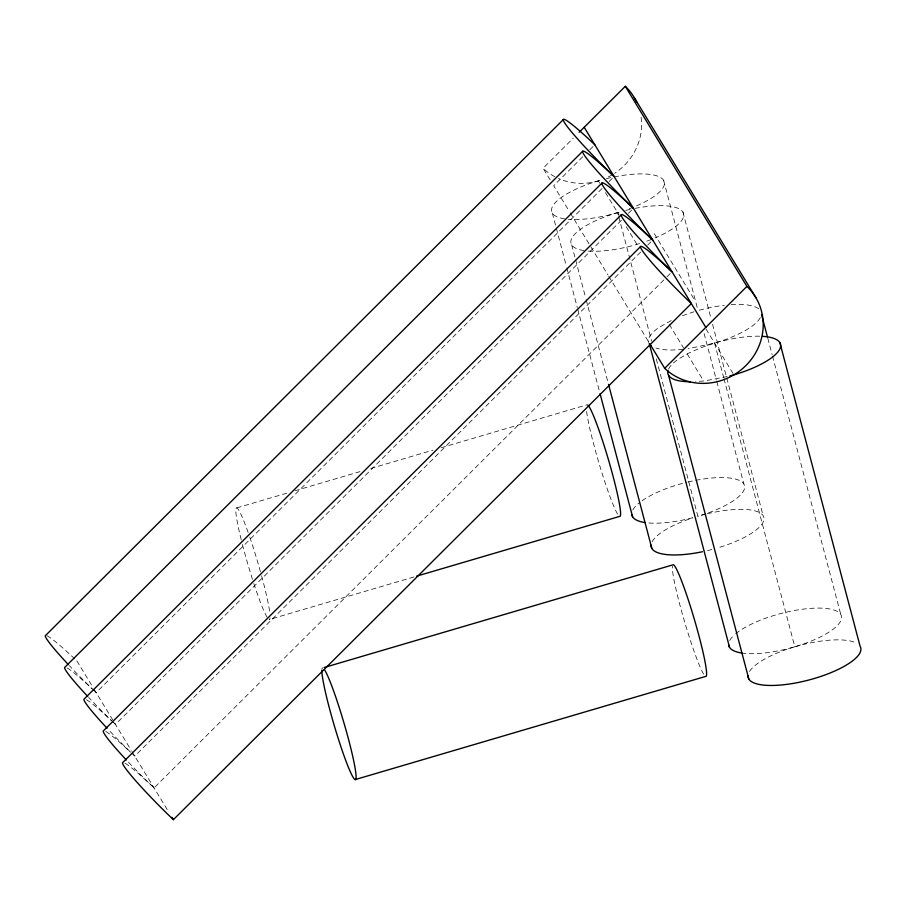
<?xml version="1.0" encoding="UTF-8"?>
<svg xmlns="http://www.w3.org/2000/svg" width="906" height="906" viewBox="0 0 906 906"><rect width="100%" height="100%" fill="white"/><g stroke="black" fill="none" stroke-linecap="round" stroke-linejoin="round"><path stroke-width="0.68" stroke-dasharray="4.53 3.4" d="M550.157 179.898L543.079 168.244L573.158 138.278M582.773 156.749L553.702 185.719L569.432 211.596M589.795 149.75L593.804 145.753M602.082 188.505L96.161 692.637A58.211 4.598 45.1 0 0 93.058 689.704M609.104 181.517L613.113 177.519M621.391 220.26L115.47 724.404A58.211 4.598 45.1 0 0 112.355 721.459M628.402 213.272L632.411 209.275M640.689 252.027L134.768 756.159A58.211 4.598 45.1 0 0 131.664 753.226M647.711 245.028L652.728 240.033M125.039 763.214A58.211 4.598 45.1 0 1 154.077 787.914L666.012 277.791M667.02 276.794L672.025 271.8M671.233 320.554L658.753 327.576A58.211 17.894 -14.8 0 0 648.775 342.536M682.478 315.696L693.985 311.777M759.681 336.205A58.211 17.894 -14.8 0 0 714.574 343.102L700.508 347.881L688.05 353.419L678.062 359.331A58.211 17.894 -14.8 0 0 667.982 370.69M236.783 507.892L288.21 492.762M294.971 490.769L359.931 471.641M370.758 468.459L433.011 450.135M441.131 447.745L587.292 404.722M413.917 576.952L269.116 619.579A58.211 5.017 73.6 0 0 270.033 618.062M760.327 317.621A58.211 17.894 -14.8 0 1 714.574 343.102L688.073 348.731M727.19 376.545L704.766 380.928L695.695 381.528M683.022 349.331L672.411 350.033A58.211 17.894 -14.8 0 1 655.933 348.04M654.257 233.657L694.698 300.18M705.989 328.991L733.883 374.869M598.334 180.838L599.772 183.193M605.491 192.604L619.07 214.96M626.227 226.715L636.952 244.36M669.319 324.518L683.634 348.063M687.201 353.929L703.656 380.996M570.146 212.774L590.168 245.707M590.882 246.885L608.039 275.118M608.753 276.296L648.798 342.162M76.851 660.882L93.295 687.937M94.009 689.115L131.2 750.281M131.914 751.459L168.38 811.448M767.79 338.21L772.127 354.62M772.49 355.99L840.791 614.528M682.931 212.106L711.119 318.799M712.569 324.269L763.169 515.774M714.574 343.102L723.611 377.304M723.973 378.674L794.811 646.782A58.211 17.894 -14.8 0 0 748.22 674.37M663.622 180.339L697.96 310.294M704.109 333.555L716.397 380.056M716.759 381.426L743.86 484.019A58.211 17.894 -14.8 0 1 706.974 513.34M617.643 212.604L618.368 215.334M618.73 216.704L651.618 341.188M656.318 358.969L697.88 516.273A58.211 17.894 -14.8 0 1 705.899 514.11M571.663 244.858L575.276 258.538M575.638 259.909L585.752 298.21M586.114 299.58L608.164 383.012M552.354 213.103L555.967 226.783M556.329 228.142L566.443 266.443M566.805 267.814L577.292 307.485M577.654 308.855L599.693 392.298M154.077 787.914A58.211 4.598 45.1 0 1 127.236 760.904M105.742 731.459A58.211 4.598 45.1 0 1 130.645 752.263M129.943 751.516A58.211 4.598 45.1 0 1 107.927 729.149M86.432 699.692A58.211 4.598 45.1 0 1 111.336 720.497M794.811 646.782A58.211 17.894 -14.8 0 1 855.706 642.728M735.638 633.804A58.211 17.894 -14.8 0 1 818.243 608.085A58.211 17.894 -14.8 0 1 826.442 633.668A58.211 17.894 -14.8 0 1 741.799 653.022M729.749 640.497A58.211 17.894 -14.8 0 1 734.653 634.653M699.251 310.226A58.211 17.894 -14.8 0 1 724.381 305.288M731.131 304.654A58.211 17.894 -14.8 0 1 760.553 310.849M707.246 513.781A58.211 17.894 -14.8 0 1 763.781 517.156A58.211 17.894 -14.8 0 1 717.178 548.039M711.856 549.523A58.211 17.894 -14.8 0 1 705.117 551.154M652.127 541.754A58.211 17.894 -14.8 0 1 692.637 517.904M635.027 208.369A58.211 17.894 -14.8 0 1 682.773 211.857A58.211 17.894 -14.8 0 1 654.959 237.984M651.018 239.58A58.211 17.894 -14.8 0 1 646.046 241.426M639.568 243.567A58.211 17.894 -14.8 0 1 587.688 251.041M583.94 250.6A58.211 17.894 -14.8 0 1 574.766 234.201A58.211 17.894 -14.8 0 1 620.282 211.845A58.211 17.894 -14.8 0 1 568.379 219.286M625.661 210.43A58.211 17.894 -14.8 0 1 632.365 208.901M687.937 482.015A58.211 17.894 -14.8 0 1 743.86 484.019M705.695 513.781A58.211 17.894 -14.8 0 1 697.88 516.273M692.558 517.756A58.211 17.894 -14.8 0 1 644.868 522.524M632.818 509.999A58.211 17.894 -14.8 0 1 639.761 502.445M642.06 500.746A58.211 17.894 -14.8 0 1 686.589 482.343M606.352 178.675A58.211 17.894 -14.8 0 1 663.509 180.158A58.211 17.894 -14.8 0 1 626.748 209.66M564.631 218.844A58.211 17.894 -14.8 0 1 555.457 202.446A58.211 17.894 -14.8 0 1 600.984 180.09A58.211 55.164 -31.3 0 1 558.436 178.482M641.108 117.372A58.211 55.164 -31.3 0 1 614.596 173.318M612.252 174.779A58.211 55.164 -31.3 0 1 606.114 177.961M554.846 176.738A58.211 55.164 -31.3 0 1 543.079 168.244M94.258 690.814A58.211 4.598 45.1 0 1 69.32 665.627M46.976 635.74A58.211 4.598 45.1 0 1 74.779 658.911M113.556 722.58A58.211 4.598 45.1 0 1 88.629 697.394M67.123 667.937A58.211 4.598 45.1 0 1 92.027 688.741M267.1 617.292A58.211 5.017 73.6 0 1 252.876 580.587M252.468 579.319A58.211 5.017 73.6 0 1 241.528 541.007M241.2 539.67A58.211 5.017 73.6 0 1 236.319 508.006A58.211 5.017 73.6 0 1 248.312 532.932M249.773 537.099A58.211 5.017 73.6 0 1 261.211 574.461M261.574 575.774A58.211 5.017 73.6 0 1 269.784 612.841M617.609 514.121A58.211 5.017 73.6 0 1 599.953 466.386A58.211 5.017 73.6 0 1 586.624 411.46M321.879 669.432A58.211 5.017 73.6 0 1 322.796 667.915M703.622 674.143A58.211 5.017 73.6 0 1 683.815 619.104A58.211 5.017 73.6 0 1 672.399 566.261"/><path stroke-width="1.36" d="M563.249 119.637L45.3 635.752A58.211 4.598 45.1 0 0 68.426 664.676M579.172 132.276L625.299 86.319A58.211 55.164 -31.3 0 1 636.703 102.242M582.558 151.393L64.609 667.518A58.211 4.598 45.1 0 0 87.735 696.442M601.867 183.159L83.907 699.273A58.211 4.598 45.1 0 0 107.044 728.197M621.165 214.915L103.216 731.04A58.211 4.598 45.1 0 0 126.342 759.964M640.474 246.67L122.525 762.795A58.211 4.598 45.1 0 0 173.386 819.681L691.335 303.555A58.211 4.598 45.1 0 1 641.607 249.478A58.211 4.598 45.1 0 1 672.025 271.8A58.211 4.598 45.1 0 1 622.309 217.723A58.211 4.598 45.1 0 1 652.728 240.033A58.211 4.598 45.1 0 1 603 185.968A58.211 4.598 45.1 0 1 633.419 208.278A58.211 4.598 45.1 0 1 583.691 154.201A58.211 4.598 45.1 0 1 614.109 176.511A58.211 4.598 45.1 0 1 564.381 122.446A58.211 4.598 45.1 0 1 594.812 144.756M650.225 344.518L664.698 368.334L746.918 286.409L625.299 86.319M416.624 576.159L619.625 516.409A58.211 5.017 73.6 0 0 609.817 464.472A58.211 5.017 73.6 0 0 587.847 405.061M324.155 667.518L673.305 564.732A58.211 5.017 73.6 0 1 695.14 622.06A58.211 5.017 73.6 0 1 705.638 676.42L355.129 779.602M729.862 375.877L733.883 374.869A58.211 17.894 -14.8 0 0 778.39 351.324A58.211 17.894 -14.8 0 0 762.49 336.33M634.268 97.599L755.887 297.689M584.189 127.282L705.808 327.372M171.947 817.325L173.386 819.681M779.862 342.604L860.1 646.284A58.211 17.894 -14.8 0 1 808.605 680.066A58.211 17.894 -14.8 0 1 748.005 675.616M761.64 314.948L767.427 336.839M668.594 375.367L748.82 679.036M729.523 647.28L649.285 343.601A58.211 17.894 -14.8 0 0 651.018 345.537M608.526 384.382L651.89 548.538M600.055 393.657L632.592 516.771M690.225 381.788A58.211 17.894 -14.8 0 1 667.982 370.69M746.918 286.409A58.211 55.164 -31.3 0 1 745.887 365.56A58.211 55.164 -31.3 0 1 664.698 368.334M702.456 551.731A58.211 17.894 -14.8 0 1 651.074 545.118M644.868 522.524A58.211 17.894 -14.8 0 1 631.799 514.563M741.799 653.022A58.211 17.894 -14.8 0 1 728.73 645.061M324.812 670.202A58.211 5.017 73.6 0 1 352.649 756.012A58.211 5.017 73.6 0 1 344.314 756.567A58.211 5.017 73.6 0 1 321.834 670.395"/></g></svg>
